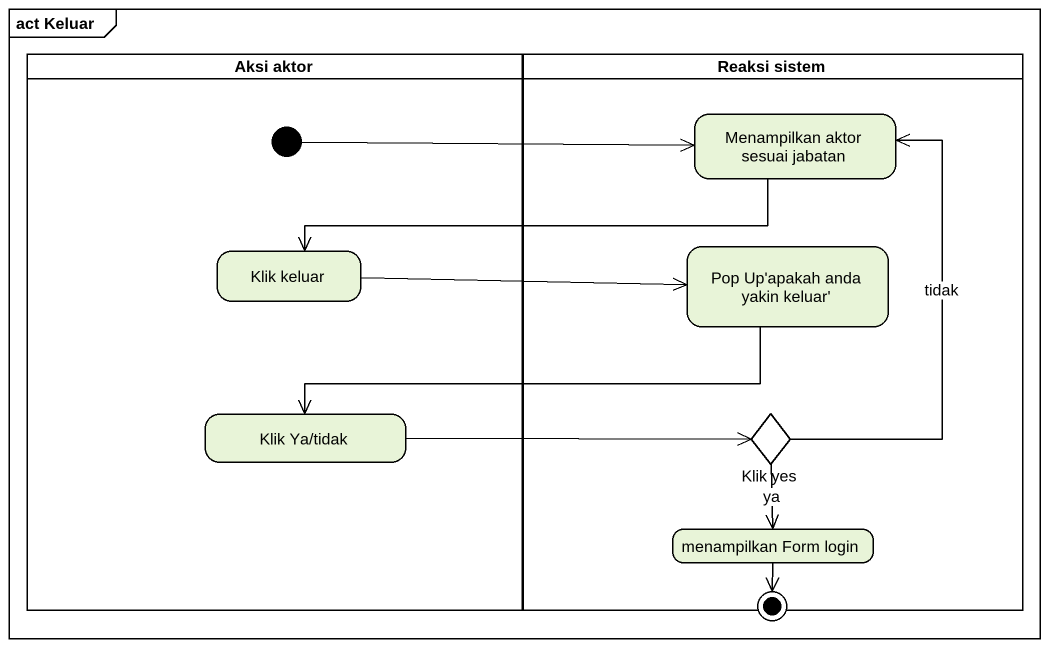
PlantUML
@startuml
mainframe act Keluar
hide empty description
state "Aksi aktor" as Aksi_aktor <<partition>> {
  state initial1 <<start>>
  state "Klik keluar" as Klik_keluar
  state "Klik Ya/tidak" as Klik_Ya_tidak
}
state "Reaksi sistem" as Reaksi_sistem <<partition>> {
  state "Menampilkan aktor sesuai jabatan" as Menampilkan_aktor_sesuai
  state "Pop Up'apakah anda yakin keluar'" as Pop_Up_apakah_anda_yakin
  state "Klik yes" as Klik_yes <<choice>>
  state "menampilkan Form login" as menampilkan_Form_login
}
state final1 <<end>>
initial1 -right-> Menampilkan_aktor_sesuai
Menampilkan_aktor_sesuai -left-> Klik_keluar
Klik_keluar -right-> Pop_Up_apakah_anda_yakin
Pop_Up_apakah_anda_yakin -left-> Klik_Ya_tidak
Klik_Ya_tidak -right-> Klik_yes
Klik_yes -up-> Menampilkan_aktor_sesuai : tidak
Klik_yes --> menampilkan_Form_login : ya
menampilkan_Form_login --> final1
@enduml
